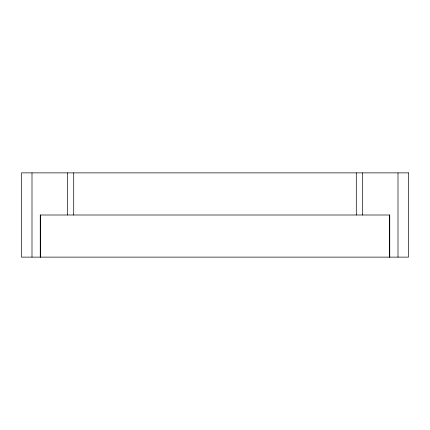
<?xml version="1.0" encoding="UTF-8"?>
<svg xmlns="http://www.w3.org/2000/svg" width="430" height="430" viewBox="0 0 430 430"><rect width="100%" height="100%" fill="white"/><g stroke="black" fill="none" stroke-linecap="round" stroke-linejoin="round"><path stroke-width="0.64" d="M398.003 172.876L398.003 257.124M389.752 257.124L389.752 215L40.248 215L40.248 257.124M389.542 215L389.542 257.124M362.469 172.876L362.469 215M356.293 172.876L356.293 215M73.707 172.876L73.707 215M67.531 172.876L67.531 215M40.458 215L40.458 257.124M31.997 172.876L31.997 257.124M408.5 172.876L21.5 172.876L21.5 257.124L408.5 257.124L408.5 172.876"/></g></svg>
